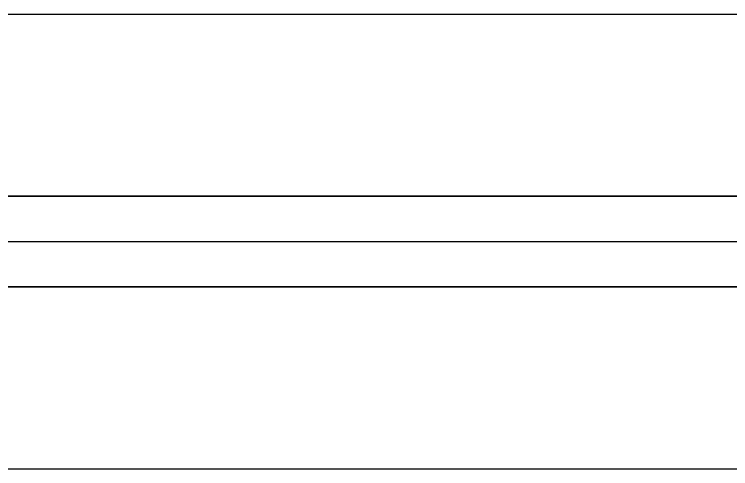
# Model space of a CAD drawing. Header units: millimetres. Extents: x 1448 to 104164, y -19509 to -89.
# Drawn here: x 59375.3 to 59532.9, y -3863.2 to -3763.2 of the extents above; entities that cross this region are included whole.
import ezdxf

# ---------------------------------------------------------------- set-up
doc = ezdxf.new("R2010")
doc.units = ezdxf.units.MM
doc.header["$LTSCALE"] = 60
doc.header["$MEASUREMENT"] = 0
doc.linetypes.add('CEN', pattern=[62, 60, -1, 0, -1])
doc.layers.get('0').update_dxf_attribs({"linetype": 'CONTINUOUS'})
doc.layers.add('cen', color=14, linetype='CONTINUOUS')

msp = doc.modelspace()

# ---------------------------------------------------------------- linework, layer by layer
at = {"color": 3}
for p, q in [((51099.32, -3763.18), (60099.32, -3763.18)), ((60262.45, -3803.18), (55643.16, -3803.18)), ((56302.41, -3803.18), (60424.26, -3803.18)), ((58795.98, -3803.18), (59909.13, -3803.18)), ((60262.45, -3823.18), (55643.16, -3823.18)), ((56302.41, -3823.18), (60424.26, -3823.18)), ((58795.98, -3823.18), (59909.13, -3823.18)), ((51099.32, -3863.18), (60099.32, -3863.18))]:
    msp.add_line(p, q, dxfattribs=at)
at = {"layer": 'cen', "linetype": 'CEN'}
msp.add_line((50869.32, -3813.18), (60474.26, -3813.18), dxfattribs=at)

doc.saveas('drawing.dxf')
